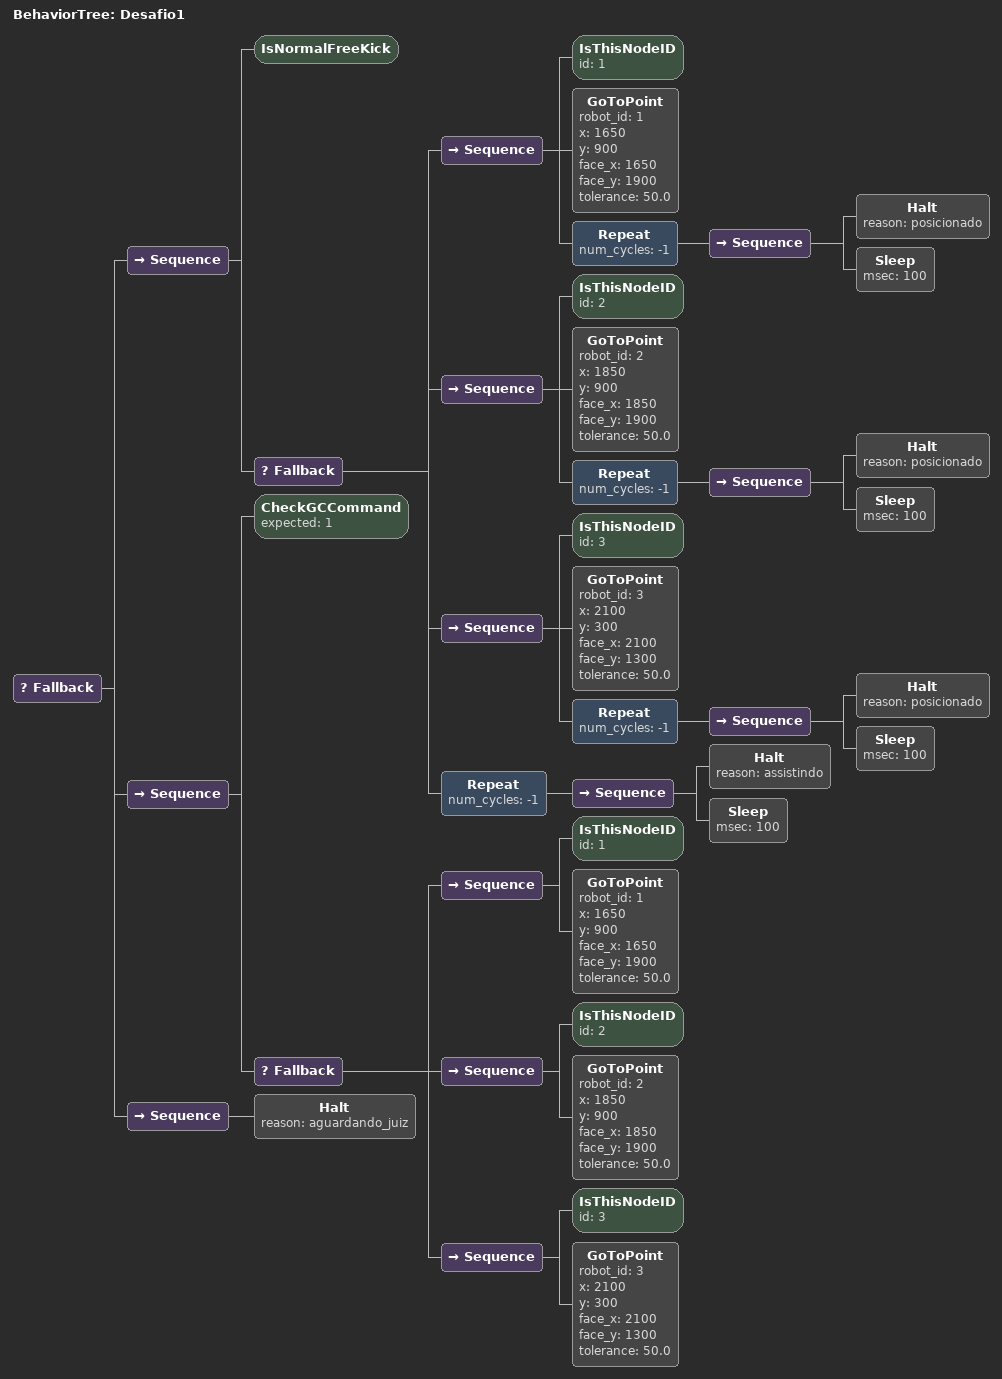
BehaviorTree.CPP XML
<root BTCPP_format="4">
    <BehaviorTree ID="Desafio1">
        <Fallback>

            <!-- FASE DE EXECUÇÃO (Normal Free Kick)            -->
            <Sequence>
                <IsNormalFreeKick/>

                <Fallback>

                    <!-- ROBÔ ID 1 -->
                    <Sequence>
                        <IsThisNodeID id="1"/>
                        <!-- Posiciona em (1650, 900) olhando para 90° (Y positivo) -->
                        <GoToPoint robot_id="1" x="1650" y="900" face_x="1650" face_y="1900" tolerance="50.0"/>
                        <Repeat num_cycles="-1">
                            <Sequence><Halt reason="posicionado"/><Sleep msec="100"/></Sequence>
                        </Repeat>
                    </Sequence>

                    <!-- ROBÔ ID 2 -->
                    <Sequence>
                        <IsThisNodeID id="2"/>
                        <!-- Posiciona em (1850, 900) olhando para 90° (Y positivo) -->
                        <GoToPoint robot_id="2" x="1850" y="900" face_x="1850" face_y="1900" tolerance="50.0"/>
                        <Repeat num_cycles="-1">
                            <Sequence><Halt reason="posicionado"/><Sleep msec="100"/></Sequence>
                        </Repeat>
                    </Sequence>

                    <!-- ROBÔ ID 3 -->
                    <Sequence>
                        <IsThisNodeID id="3"/>
                        <!-- Posiciona em (2100, 300) olhando para 90° (Y positivo) -->
                        <GoToPoint robot_id="3" x="2100" y="300" face_x="2100" face_y="1300" tolerance="50.0"/>
                        <Repeat num_cycles="-1">
                            <Sequence><Halt reason="posicionado"/><Sleep msec="100"/></Sequence>
                        </Repeat>
                    </Sequence>

                    <!-- DEMAIS ROBÔS (Ficam parados na base) -->
                    <Repeat num_cycles="-1">
                        <Sequence><Halt reason="assistindo"/><Sleep msec="100"/></Sequence>
                    </Repeat>

                </Fallback>
            </Sequence>

            <!-- FASE DE PREPARAÇÃO (Comando STOP = 1)          -->
            <Sequence>
                <CheckGCCommand expected="1"/>
                <Fallback>
                    <Sequence>
                        <IsThisNodeID id="1"/>
                        <GoToPoint robot_id="1" x="1650" y="900" face_x="1650" face_y="1900" tolerance="50.0"/>
                    </Sequence>
                    <Sequence>
                        <IsThisNodeID id="2"/>
                        <GoToPoint robot_id="2" x="1850" y="900" face_x="1850" face_y="1900" tolerance="50.0"/>
                    </Sequence>
                    <Sequence>
                        <IsThisNodeID id="3"/>
                        <GoToPoint robot_id="3" x="2100" y="300" face_x="2100" face_y="1300" tolerance="50.0"/>
                    </Sequence>
                </Fallback>
            </Sequence>

            <!-- ESTADO INATIVO                                 -->
            <Sequence>
                <Halt reason="aguardando_juiz"/>
            </Sequence>

        </Fallback>
    </BehaviorTree>
</root>
